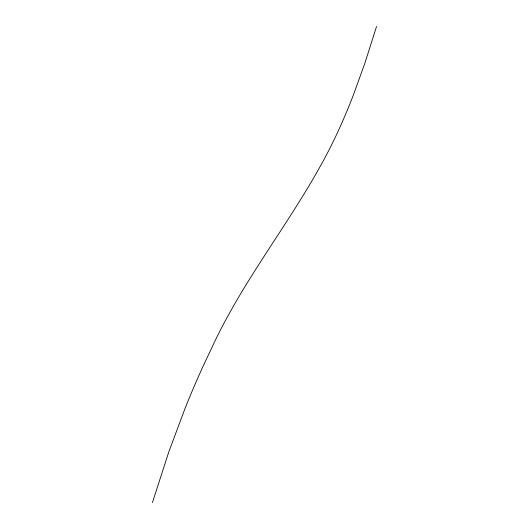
<?xml version="1.0" encoding="UTF-8"?>
<svg xmlns="http://www.w3.org/2000/svg" width="529" height="529" viewBox="0 0 529 529"><rect width="100%" height="100%" fill="white"/><g stroke="black" fill="none" stroke-linecap="round" stroke-linejoin="round"><path stroke-width="0.79" d="M152.445 502.55L168.771 451.984L185.183 408.064A245.859 62.475 -69.5 0 1 211.104 349.325C245.37 273.982 300.565 210.747 335.875 136.046A362.001 122.761 -80.8 0 0 353.438 94.856L364.686 63.751L376.555 26.45"/></g></svg>
